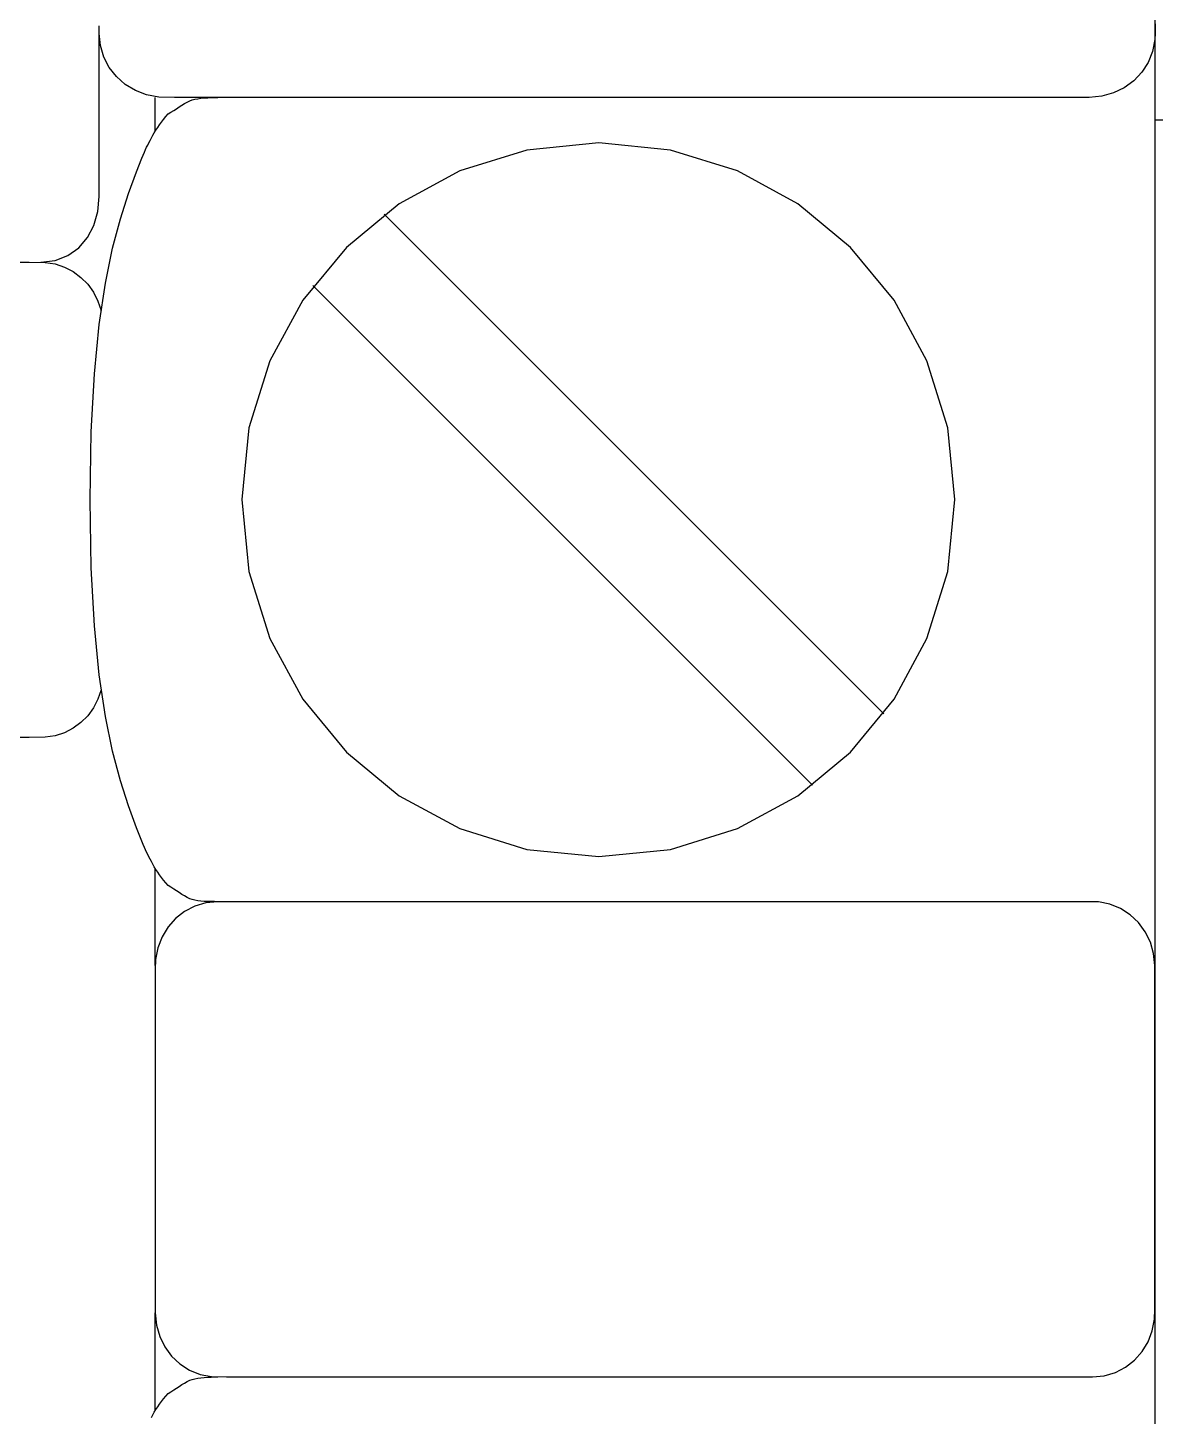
# Model space of a CAD drawing. Extents: x 1 to 47.7, y 0.2 to 35.
# Drawn here: x 37.144 to 37.672, y 18.205 to 18.856 of the extents above; entities that cross this region are included whole.
import ezdxf

# ---------------------------------------------------------------- set-up
doc = ezdxf.new("R2010")
doc.units = 0
doc.header["$MEASUREMENT"] = 0
for name, color, linetype in [('7_2___8__INDEPENDENT_INPUT', 7, 'CONTINUOUS'), ('7_3___8__OPTOISO_INDEPENDE', 7, 'CONTINUOUS'), ('7_4___24__OPTOISO_INDEPEND', 7, 'CONTINUOUS'), ('7_5___8__INDEPENDENT_INPUT', 7, 'CONTINUOUS'), ('7_6____8__INDEPENDENT_INPU', 7, 'CONTINUOUS'), ('7_7____8__OPTOISO_INDEPEND', 7, 'CONTINUOUS'), ('7_8____8__OPTOISO_INDEPEND', 7, 'CONTINUOUS'), ('8_0_____DWG', 7, 'CONTINUOUS')]:
    doc.layers.add(name, color=color, linetype=linetype)

msp = doc.modelspace()

# ---------------------------------------------------------------- linework, layer by layer
at = {"layer": '7_2___8__INDEPENDENT_INPUT'}
for points in [[(37.67225, 17.54006), (37.67225, 17.67347), (37.67225, 17.80331), (37.67225, 17.92914), (37.67225, 18.05052), (37.67225, 18.167), (37.67225, 18.27814), (37.67225, 18.38348), (37.67225, 18.48259), (37.67225, 18.57502), (37.67225, 18.66032), (37.67225, 18.70016), (37.67225, 18.73805), (37.67225, 18.77394), (37.67225, 18.80776), (37.67225, 18.83947), (37.67225, 18.86901)], [(37.67225, 18.85829), (37.67225, 18.8563), (37.67225, 18.85474), (37.67225, 18.85385), (37.67211, 18.85083), (37.67102, 18.8453), (37.66893, 18.84018), (37.66596, 18.83557), (37.6622, 18.83157), (37.65776, 18.82829), (37.65273, 18.82582), (37.64723, 18.82426), (37.64136, 18.82372), (37.62477, 18.82372), (37.58066, 18.82372), (37.51749, 18.82372), (37.44374, 18.82372), (37.36787, 18.82372), (37.29835, 18.82372), (37.24365, 18.82372), (37.21225, 18.82372), (37.20495, 18.82386), (37.19925, 18.82492), (37.19397, 18.82694), (37.18922, 18.82983), (37.18511, 18.83349), (37.18173, 18.8378), (37.17919, 18.84268), (37.17758, 18.84802), (37.17703, 18.85372), (37.17703, 18.8542), (37.17703, 18.85546), (37.17703, 18.85726)], [(37.14966, 18.74644), (37.15642, 18.74725), (37.16237, 18.74957), (37.16742, 18.75321), (37.1715, 18.75799), (37.17451, 18.76373), (37.17639, 18.77023), (37.17703, 18.77731), (37.17703, 18.78154), (37.17703, 18.79246), (37.17703, 18.80739), (37.17703, 18.82366), (37.17703, 18.8386), (37.17703, 18.84952), (37.17703, 18.85375)], [(37.23257, 18.44659), (37.23107, 18.4466), (37.2295, 18.44662), (37.2279, 18.44667), (37.2263, 18.44675), (37.22474, 18.44687), (37.22326, 18.44704), (37.22188, 18.44727), (37.22066, 18.44756), (37.21952, 18.44798), (37.21827, 18.44857), (37.21702, 18.44926), (37.21575, 18.45002), (37.21448, 18.45083), (37.21321, 18.45166), (37.21194, 18.45251), (37.21068, 18.45334), (37.20943, 18.45413), (37.20828, 18.45535), (37.20721, 18.45667), (37.20622, 18.45795), (37.20529, 18.45921), (37.20443, 18.46045), (37.20362, 18.46168), (37.20286, 18.46291), (37.20215, 18.46414), (37.20149, 18.46538), (37.20087, 18.46655), (37.20031, 18.46764), (37.19978, 18.46869), (37.19927, 18.46976), (37.19876, 18.47087), (37.19824, 18.47207), (37.19767, 18.47339), (37.19706, 18.47489), (37.19457, 18.48121), (37.19076, 18.49149), (37.18695, 18.50328), (37.18328, 18.5171), (37.17992, 18.53347), (37.17704, 18.55293), (37.17478, 18.576), (37.17331, 18.60321), (37.17278, 18.63507), (37.17331, 18.66693), (37.17478, 18.69413), (37.17704, 18.71719), (37.17992, 18.73665), (37.18328, 18.75303), (37.18695, 18.76684), (37.19076, 18.77863), (37.19457, 18.78891), (37.19706, 18.79523), (37.19767, 18.79673), (37.19824, 18.79805), (37.19876, 18.79925), (37.19927, 18.80036), (37.19978, 18.80142), (37.20031, 18.80248), (37.20087, 18.80357), (37.20149, 18.80474), (37.20215, 18.80598), (37.20286, 18.80721), (37.20362, 18.80844), (37.20443, 18.80967), (37.20529, 18.81091), (37.20622, 18.81217), (37.20721, 18.81345), (37.20828, 18.81477), (37.20943, 18.81599), (37.21068, 18.81679), (37.21194, 18.81761), (37.21321, 18.81846), (37.21448, 18.81929), (37.21575, 18.8201), (37.21702, 18.82086), (37.21827, 18.82155), (37.21952, 18.82214), (37.22066, 18.82256), (37.22188, 18.82287), (37.22326, 18.82313), (37.22474, 18.82333), (37.2263, 18.82349), (37.2279, 18.82361), (37.2295, 18.82369), (37.23107, 18.82373), (37.23257, 18.82375)], [(37.20333, 18.80796), (37.20333, 18.82375)], [(37.54493, 18.53471), (37.31067, 18.76898)], [(37.112, 18.74644), (37.14424, 18.74644), (37.15174, 18.74636), (37.1564, 18.74564), (37.16079, 18.74419), (37.16483, 18.74207), (37.16847, 18.73936), (37.17166, 18.73612), (37.17433, 18.73239), (37.17643, 18.72826), (37.1779, 18.72378)], [(37.51151, 18.50129), (37.27725, 18.73556)], [(37.1779, 18.54601), (37.17641, 18.54157), (37.17429, 18.53748), (37.1716, 18.5338), (37.16841, 18.53058), (37.16477, 18.5279), (37.16073, 18.52581), (37.15637, 18.52438), (37.15173, 18.52366), (37.14424, 18.52359), (37.112, 18.52359)], [(37.20333, 18.4166), (37.20333, 18.46215)], [(37.20333, 18.2082), (37.20333, 18.25375)], [(37.20149, 18.20474), (37.20215, 18.20598), (37.20286, 18.20721), (37.20362, 18.20844), (37.20443, 18.20967), (37.20529, 18.21091), (37.20622, 18.21217), (37.20721, 18.21345), (37.20828, 18.21476), (37.20943, 18.21599), (37.21068, 18.21678), (37.21194, 18.21761), (37.21321, 18.21845), (37.21448, 18.21929), (37.21575, 18.2201), (37.21702, 18.22085), (37.21827, 18.22154), (37.21952, 18.22214), (37.22066, 18.22256), (37.22188, 18.22287), (37.22326, 18.22313), (37.22474, 18.22333), (37.2263, 18.22349), (37.2279, 18.22361), (37.2295, 18.22369), (37.23107, 18.22373), (37.23257, 18.22374)]]:
    msp.add_lwpolyline(points, dxfattribs=at)
for points in [[(37.41128, 18.46771), (37.44496, 18.47111), (37.47633, 18.48086), (37.50471, 18.49629), (37.52943, 18.51673), (37.54983, 18.54151), (37.56523, 18.56995), (37.57496, 18.60138), (37.57835, 18.63514), (37.57496, 18.66883), (37.56523, 18.70023), (37.54983, 18.72864), (37.52943, 18.75339), (37.50471, 18.77382), (37.47633, 18.78925), (37.44496, 18.799), (37.41128, 18.8024), (37.37757, 18.799), (37.34616, 18.78925), (37.31772, 18.77382), (37.29293, 18.75339), (37.27246, 18.72864), (37.25701, 18.70023), (37.24723, 18.66883), (37.24383, 18.63514), (37.24723, 18.60138), (37.25701, 18.56995), (37.27246, 18.54151), (37.29293, 18.51673), (37.31772, 18.49629), (37.34616, 18.48086), (37.37757, 18.47111)], [(37.23257, 18.44659), (37.22701, 18.44605), (37.2218, 18.44449), (37.21705, 18.44202), (37.21284, 18.43874), (37.20928, 18.43475), (37.20647, 18.43014), (37.20449, 18.42502), (37.20346, 18.41949), (37.20333, 18.41498), (37.20333, 18.40318), (37.20333, 18.38262), (37.20333, 18.3565), (37.20333, 18.328), (37.20333, 18.30028), (37.20333, 18.27655), (37.20333, 18.25998), (37.20333, 18.25375), (37.20385, 18.24805), (37.20537, 18.24271), (37.20777, 18.23783), (37.21097, 18.23351), (37.21487, 18.22986), (37.21936, 18.22697), (37.22435, 18.22494), (37.22975, 18.22388), (37.23666, 18.22374), (37.26639, 18.22374), (37.31816, 18.22374), (37.38397, 18.22374), (37.45578, 18.22374), (37.52559, 18.22374), (37.58538, 18.22374), (37.62714, 18.22374), (37.64283, 18.22374), (37.6484, 18.22428), (37.6536, 18.22584), (37.65836, 18.22831), (37.66256, 18.2316), (37.66612, 18.23559), (37.66894, 18.2402), (37.67091, 18.24533), (37.67194, 18.25086), (37.67208, 18.25537), (37.67208, 18.26717), (37.67208, 18.28772), (37.67208, 18.31384), (37.67208, 18.34235), (37.67208, 18.37006), (37.67208, 18.39379), (37.67208, 18.41037), (37.67208, 18.4166), (37.67155, 18.4223), (37.67003, 18.42764), (37.66763, 18.43251), (37.66443, 18.43683), (37.66054, 18.44048), (37.65604, 18.44337), (37.65105, 18.44539), (37.64565, 18.44645), (37.63874, 18.44659), (37.60901, 18.44659), (37.55724, 18.44659), (37.49144, 18.44659), (37.41962, 18.44659), (37.34981, 18.44659), (37.29002, 18.44659), (37.24827, 18.44659)]]:
    msp.add_lwpolyline(points, close=True, dxfattribs=at)
at = {"layer": '7_3___8__OPTOISO_INDEPENDE'}
for points in [[(37.67225, 17.54006), (37.67225, 17.67347), (37.67225, 17.80331), (37.67225, 17.92914), (37.67225, 18.05052), (37.67225, 18.167), (37.67225, 18.27814), (37.67225, 18.38348), (37.67225, 18.48259), (37.67225, 18.57502), (37.67225, 18.66032), (37.67225, 18.70016), (37.67225, 18.73805), (37.67225, 18.77394), (37.67225, 18.80776), (37.67225, 18.83947), (37.67225, 18.86901)], [(37.67225, 18.85829), (37.67225, 18.8563), (37.67225, 18.85474), (37.67225, 18.85385), (37.67211, 18.85083), (37.67102, 18.8453), (37.66893, 18.84018), (37.66596, 18.83557), (37.6622, 18.83157), (37.65776, 18.82829), (37.65273, 18.82582), (37.64723, 18.82426), (37.64136, 18.82372), (37.62477, 18.82372), (37.58066, 18.82372), (37.51749, 18.82372), (37.44374, 18.82372), (37.36787, 18.82372), (37.29835, 18.82372), (37.24365, 18.82372), (37.21225, 18.82372), (37.20495, 18.82386), (37.19925, 18.82492), (37.19397, 18.82694), (37.18922, 18.82983), (37.18511, 18.83349), (37.18173, 18.8378), (37.17919, 18.84268), (37.17758, 18.84802), (37.17703, 18.85372), (37.17703, 18.8542), (37.17703, 18.85546), (37.17703, 18.85726)], [(37.14966, 18.74644), (37.15642, 18.74725), (37.16237, 18.74957), (37.16742, 18.75321), (37.1715, 18.75799), (37.17451, 18.76373), (37.17639, 18.77023), (37.17703, 18.77731), (37.17703, 18.78154), (37.17703, 18.79246), (37.17703, 18.80739), (37.17703, 18.82366), (37.17703, 18.8386), (37.17703, 18.84952), (37.17703, 18.85375)], [(37.23257, 18.44659), (37.23107, 18.4466), (37.2295, 18.44662), (37.2279, 18.44667), (37.2263, 18.44675), (37.22474, 18.44687), (37.22326, 18.44704), (37.22188, 18.44727), (37.22066, 18.44756), (37.21952, 18.44798), (37.21827, 18.44857), (37.21702, 18.44926), (37.21575, 18.45002), (37.21448, 18.45083), (37.21321, 18.45166), (37.21194, 18.45251), (37.21068, 18.45334), (37.20943, 18.45413), (37.20828, 18.45535), (37.20721, 18.45667), (37.20622, 18.45795), (37.20529, 18.45921), (37.20443, 18.46045), (37.20362, 18.46168), (37.20286, 18.46291), (37.20215, 18.46414), (37.20149, 18.46538), (37.20087, 18.46655), (37.20031, 18.46764), (37.19978, 18.46869), (37.19927, 18.46976), (37.19876, 18.47087), (37.19824, 18.47207), (37.19767, 18.47339), (37.19706, 18.47489), (37.19457, 18.48121), (37.19076, 18.49149), (37.18695, 18.50328), (37.18328, 18.5171), (37.17992, 18.53347), (37.17704, 18.55293), (37.17478, 18.576), (37.17331, 18.60321), (37.17278, 18.63507), (37.17331, 18.66693), (37.17478, 18.69413), (37.17704, 18.71719), (37.17992, 18.73665), (37.18328, 18.75303), (37.18695, 18.76684), (37.19076, 18.77863), (37.19457, 18.78891), (37.19706, 18.79523), (37.19767, 18.79673), (37.19824, 18.79805), (37.19876, 18.79925), (37.19927, 18.80036), (37.19978, 18.80142), (37.20031, 18.80248), (37.20087, 18.80357), (37.20149, 18.80474), (37.20215, 18.80598), (37.20286, 18.80721), (37.20362, 18.80844), (37.20443, 18.80967), (37.20529, 18.81091), (37.20622, 18.81217), (37.20721, 18.81345), (37.20828, 18.81477), (37.20943, 18.81599), (37.21068, 18.81679), (37.21194, 18.81761), (37.21321, 18.81846), (37.21448, 18.81929), (37.21575, 18.8201), (37.21702, 18.82086), (37.21827, 18.82155), (37.21952, 18.82214), (37.22066, 18.82256), (37.22188, 18.82287), (37.22326, 18.82313), (37.22474, 18.82333), (37.2263, 18.82349), (37.2279, 18.82361), (37.2295, 18.82369), (37.23107, 18.82373), (37.23257, 18.82375)], [(37.20333, 18.80796), (37.20333, 18.82375)], [(37.54493, 18.53471), (37.31067, 18.76898)], [(37.112, 18.74644), (37.14424, 18.74644), (37.15174, 18.74636), (37.1564, 18.74564), (37.16079, 18.74419), (37.16483, 18.74207), (37.16847, 18.73936), (37.17166, 18.73612), (37.17433, 18.73239), (37.17643, 18.72826), (37.1779, 18.72378)], [(37.51151, 18.50129), (37.27725, 18.73556)], [(37.1779, 18.54601), (37.17641, 18.54157), (37.17429, 18.53748), (37.1716, 18.5338), (37.16841, 18.53058), (37.16477, 18.5279), (37.16073, 18.52581), (37.15637, 18.52438), (37.15173, 18.52366), (37.14424, 18.52359), (37.112, 18.52359)], [(37.20333, 18.4166), (37.20333, 18.46215)], [(37.20333, 18.2082), (37.20333, 18.25375)], [(37.20149, 18.20474), (37.20215, 18.20598), (37.20286, 18.20721), (37.20362, 18.20844), (37.20443, 18.20967), (37.20529, 18.21091), (37.20622, 18.21217), (37.20721, 18.21345), (37.20828, 18.21476), (37.20943, 18.21599), (37.21068, 18.21678), (37.21194, 18.21761), (37.21321, 18.21845), (37.21448, 18.21929), (37.21575, 18.2201), (37.21702, 18.22085), (37.21827, 18.22154), (37.21952, 18.22214), (37.22066, 18.22256), (37.22188, 18.22287), (37.22326, 18.22313), (37.22474, 18.22333), (37.2263, 18.22349), (37.2279, 18.22361), (37.2295, 18.22369), (37.23107, 18.22373), (37.23257, 18.22374)]]:
    msp.add_lwpolyline(points, dxfattribs=at)
for points in [[(37.41128, 18.46771), (37.44496, 18.47111), (37.47633, 18.48086), (37.50471, 18.49629), (37.52943, 18.51673), (37.54983, 18.54151), (37.56523, 18.56995), (37.57496, 18.60138), (37.57835, 18.63514), (37.57496, 18.66883), (37.56523, 18.70023), (37.54983, 18.72864), (37.52943, 18.75339), (37.50471, 18.77382), (37.47633, 18.78925), (37.44496, 18.799), (37.41128, 18.8024), (37.37757, 18.799), (37.34616, 18.78925), (37.31772, 18.77382), (37.29293, 18.75339), (37.27246, 18.72864), (37.25701, 18.70023), (37.24723, 18.66883), (37.24383, 18.63514), (37.24723, 18.60138), (37.25701, 18.56995), (37.27246, 18.54151), (37.29293, 18.51673), (37.31772, 18.49629), (37.34616, 18.48086), (37.37757, 18.47111)], [(37.23257, 18.44659), (37.22701, 18.44605), (37.2218, 18.44449), (37.21705, 18.44202), (37.21284, 18.43874), (37.20928, 18.43475), (37.20647, 18.43014), (37.20449, 18.42502), (37.20346, 18.41949), (37.20333, 18.41498), (37.20333, 18.40318), (37.20333, 18.38262), (37.20333, 18.3565), (37.20333, 18.328), (37.20333, 18.30028), (37.20333, 18.27655), (37.20333, 18.25998), (37.20333, 18.25375), (37.20385, 18.24805), (37.20537, 18.24271), (37.20777, 18.23783), (37.21097, 18.23351), (37.21487, 18.22986), (37.21936, 18.22697), (37.22435, 18.22494), (37.22975, 18.22388), (37.23666, 18.22374), (37.26639, 18.22374), (37.31816, 18.22374), (37.38397, 18.22374), (37.45578, 18.22374), (37.52559, 18.22374), (37.58538, 18.22374), (37.62714, 18.22374), (37.64283, 18.22374), (37.6484, 18.22428), (37.6536, 18.22584), (37.65836, 18.22831), (37.66256, 18.2316), (37.66612, 18.23559), (37.66894, 18.2402), (37.67091, 18.24533), (37.67194, 18.25086), (37.67208, 18.25537), (37.67208, 18.26717), (37.67208, 18.28772), (37.67208, 18.31384), (37.67208, 18.34235), (37.67208, 18.37006), (37.67208, 18.39379), (37.67208, 18.41037), (37.67208, 18.4166), (37.67155, 18.4223), (37.67003, 18.42764), (37.66763, 18.43251), (37.66443, 18.43683), (37.66054, 18.44048), (37.65604, 18.44337), (37.65105, 18.44539), (37.64565, 18.44645), (37.63874, 18.44659), (37.60901, 18.44659), (37.55724, 18.44659), (37.49144, 18.44659), (37.41962, 18.44659), (37.34981, 18.44659), (37.29002, 18.44659), (37.24827, 18.44659)]]:
    msp.add_lwpolyline(points, close=True, dxfattribs=at)
at = {"layer": '7_4___24__OPTOISO_INDEPEND'}
for points in [[(37.67225, 17.54006), (37.67225, 17.67347), (37.67225, 17.80331), (37.67225, 17.92914), (37.67225, 18.05052), (37.67225, 18.167), (37.67225, 18.27814), (37.67225, 18.38348), (37.67225, 18.48259), (37.67225, 18.57502), (37.67225, 18.66032), (37.67225, 18.70016), (37.67225, 18.73805), (37.67225, 18.77394), (37.67225, 18.80776), (37.67225, 18.83947), (37.67225, 18.86901)], [(37.67225, 18.85829), (37.67225, 18.8563), (37.67225, 18.85474), (37.67225, 18.85385), (37.67211, 18.85083), (37.67102, 18.8453), (37.66893, 18.84018), (37.66596, 18.83557), (37.6622, 18.83157), (37.65776, 18.82829), (37.65273, 18.82582), (37.64723, 18.82426), (37.64136, 18.82372), (37.62477, 18.82372), (37.58066, 18.82372), (37.51749, 18.82372), (37.44374, 18.82372), (37.36787, 18.82372), (37.29835, 18.82372), (37.24365, 18.82372), (37.21225, 18.82372), (37.20495, 18.82386), (37.19925, 18.82492), (37.19397, 18.82694), (37.18922, 18.82983), (37.18511, 18.83349), (37.18173, 18.8378), (37.17919, 18.84268), (37.17758, 18.84802), (37.17703, 18.85372), (37.17703, 18.8542), (37.17703, 18.85546), (37.17703, 18.85726)], [(37.14966, 18.74644), (37.15642, 18.74725), (37.16237, 18.74957), (37.16742, 18.75321), (37.1715, 18.75799), (37.17451, 18.76373), (37.17639, 18.77023), (37.17703, 18.77731), (37.17703, 18.78154), (37.17703, 18.79246), (37.17703, 18.80739), (37.17703, 18.82366), (37.17703, 18.8386), (37.17703, 18.84952), (37.17703, 18.85375)], [(37.23257, 18.44659), (37.23107, 18.4466), (37.2295, 18.44662), (37.2279, 18.44667), (37.2263, 18.44675), (37.22474, 18.44687), (37.22326, 18.44704), (37.22188, 18.44727), (37.22066, 18.44756), (37.21952, 18.44798), (37.21827, 18.44857), (37.21702, 18.44926), (37.21575, 18.45002), (37.21448, 18.45083), (37.21321, 18.45166), (37.21194, 18.45251), (37.21068, 18.45334), (37.20943, 18.45413), (37.20828, 18.45535), (37.20721, 18.45667), (37.20622, 18.45795), (37.20529, 18.45921), (37.20443, 18.46045), (37.20362, 18.46168), (37.20286, 18.46291), (37.20215, 18.46414), (37.20149, 18.46538), (37.20087, 18.46655), (37.20031, 18.46764), (37.19978, 18.46869), (37.19927, 18.46976), (37.19876, 18.47087), (37.19824, 18.47207), (37.19767, 18.47339), (37.19706, 18.47489), (37.19457, 18.48121), (37.19076, 18.49149), (37.18695, 18.50328), (37.18328, 18.5171), (37.17992, 18.53347), (37.17704, 18.55293), (37.17478, 18.576), (37.17331, 18.60321), (37.17278, 18.63507), (37.17331, 18.66693), (37.17478, 18.69413), (37.17704, 18.71719), (37.17992, 18.73665), (37.18328, 18.75303), (37.18695, 18.76684), (37.19076, 18.77863), (37.19457, 18.78891), (37.19706, 18.79523), (37.19767, 18.79673), (37.19824, 18.79805), (37.19876, 18.79925), (37.19927, 18.80036), (37.19978, 18.80142), (37.20031, 18.80248), (37.20087, 18.80357), (37.20149, 18.80474), (37.20215, 18.80598), (37.20286, 18.80721), (37.20362, 18.80844), (37.20443, 18.80967), (37.20529, 18.81091), (37.20622, 18.81217), (37.20721, 18.81345), (37.20828, 18.81477), (37.20943, 18.81599), (37.21068, 18.81679), (37.21194, 18.81761), (37.21321, 18.81846), (37.21448, 18.81929), (37.21575, 18.8201), (37.21702, 18.82086), (37.21827, 18.82155), (37.21952, 18.82214), (37.22066, 18.82256), (37.22188, 18.82287), (37.22326, 18.82313), (37.22474, 18.82333), (37.2263, 18.82349), (37.2279, 18.82361), (37.2295, 18.82369), (37.23107, 18.82373), (37.23257, 18.82375)], [(37.20333, 18.80796), (37.20333, 18.82375)], [(37.54493, 18.53471), (37.31067, 18.76898)], [(37.112, 18.74644), (37.14424, 18.74644), (37.15174, 18.74636), (37.1564, 18.74564), (37.16079, 18.74419), (37.16483, 18.74207), (37.16847, 18.73936), (37.17166, 18.73612), (37.17433, 18.73239), (37.17643, 18.72826), (37.1779, 18.72378)], [(37.51151, 18.50129), (37.27725, 18.73556)], [(37.1779, 18.54601), (37.17641, 18.54157), (37.17429, 18.53748), (37.1716, 18.5338), (37.16841, 18.53058), (37.16477, 18.5279), (37.16073, 18.52581), (37.15637, 18.52438), (37.15173, 18.52366), (37.14424, 18.52359), (37.112, 18.52359)], [(37.20333, 18.4166), (37.20333, 18.46215)], [(37.20333, 18.2082), (37.20333, 18.25375)], [(37.20149, 18.20474), (37.20215, 18.20598), (37.20286, 18.20721), (37.20362, 18.20844), (37.20443, 18.20967), (37.20529, 18.21091), (37.20622, 18.21217), (37.20721, 18.21345), (37.20828, 18.21476), (37.20943, 18.21599), (37.21068, 18.21678), (37.21194, 18.21761), (37.21321, 18.21845), (37.21448, 18.21929), (37.21575, 18.2201), (37.21702, 18.22085), (37.21827, 18.22154), (37.21952, 18.22214), (37.22066, 18.22256), (37.22188, 18.22287), (37.22326, 18.22313), (37.22474, 18.22333), (37.2263, 18.22349), (37.2279, 18.22361), (37.2295, 18.22369), (37.23107, 18.22373), (37.23257, 18.22374)]]:
    msp.add_lwpolyline(points, dxfattribs=at)
for points in [[(37.41128, 18.46771), (37.44496, 18.47111), (37.47633, 18.48086), (37.50471, 18.49629), (37.52943, 18.51673), (37.54983, 18.54151), (37.56523, 18.56995), (37.57496, 18.60138), (37.57835, 18.63514), (37.57496, 18.66883), (37.56523, 18.70023), (37.54983, 18.72864), (37.52943, 18.75339), (37.50471, 18.77382), (37.47633, 18.78925), (37.44496, 18.799), (37.41128, 18.8024), (37.37757, 18.799), (37.34616, 18.78925), (37.31772, 18.77382), (37.29293, 18.75339), (37.27246, 18.72864), (37.25701, 18.70023), (37.24723, 18.66883), (37.24383, 18.63514), (37.24723, 18.60138), (37.25701, 18.56995), (37.27246, 18.54151), (37.29293, 18.51673), (37.31772, 18.49629), (37.34616, 18.48086), (37.37757, 18.47111)], [(37.23257, 18.44659), (37.22701, 18.44605), (37.2218, 18.44449), (37.21705, 18.44202), (37.21284, 18.43874), (37.20928, 18.43475), (37.20647, 18.43014), (37.20449, 18.42502), (37.20346, 18.41949), (37.20333, 18.41498), (37.20333, 18.40318), (37.20333, 18.38262), (37.20333, 18.3565), (37.20333, 18.328), (37.20333, 18.30028), (37.20333, 18.27655), (37.20333, 18.25998), (37.20333, 18.25375), (37.20385, 18.24805), (37.20537, 18.24271), (37.20777, 18.23783), (37.21097, 18.23351), (37.21487, 18.22986), (37.21936, 18.22697), (37.22435, 18.22494), (37.22975, 18.22388), (37.23666, 18.22374), (37.26639, 18.22374), (37.31816, 18.22374), (37.38397, 18.22374), (37.45578, 18.22374), (37.52559, 18.22374), (37.58538, 18.22374), (37.62714, 18.22374), (37.64283, 18.22374), (37.6484, 18.22428), (37.6536, 18.22584), (37.65836, 18.22831), (37.66256, 18.2316), (37.66612, 18.23559), (37.66894, 18.2402), (37.67091, 18.24533), (37.67194, 18.25086), (37.67208, 18.25537), (37.67208, 18.26717), (37.67208, 18.28772), (37.67208, 18.31384), (37.67208, 18.34235), (37.67208, 18.37006), (37.67208, 18.39379), (37.67208, 18.41037), (37.67208, 18.4166), (37.67155, 18.4223), (37.67003, 18.42764), (37.66763, 18.43251), (37.66443, 18.43683), (37.66054, 18.44048), (37.65604, 18.44337), (37.65105, 18.44539), (37.64565, 18.44645), (37.63874, 18.44659), (37.60901, 18.44659), (37.55724, 18.44659), (37.49144, 18.44659), (37.41962, 18.44659), (37.34981, 18.44659), (37.29002, 18.44659), (37.24827, 18.44659)]]:
    msp.add_lwpolyline(points, close=True, dxfattribs=at)
at = {"layer": '7_5___8__INDEPENDENT_INPUT'}
for points in [[(37.67225, 17.54006), (37.67225, 17.67347), (37.67225, 17.80331), (37.67225, 17.92914), (37.67225, 18.05052), (37.67225, 18.167), (37.67225, 18.27814), (37.67225, 18.38348), (37.67225, 18.48259), (37.67225, 18.57502), (37.67225, 18.66032), (37.67225, 18.70016), (37.67225, 18.73805), (37.67225, 18.77394), (37.67225, 18.80776), (37.67225, 18.83947), (37.67225, 18.86901)], [(37.67225, 18.85829), (37.67225, 18.8563), (37.67225, 18.85474), (37.67225, 18.85385), (37.67211, 18.85083), (37.67102, 18.8453), (37.66893, 18.84018), (37.66596, 18.83557), (37.6622, 18.83157), (37.65776, 18.82829), (37.65273, 18.82582), (37.64723, 18.82426), (37.64136, 18.82372), (37.62477, 18.82372), (37.58066, 18.82372), (37.51749, 18.82372), (37.44374, 18.82372), (37.36787, 18.82372), (37.29835, 18.82372), (37.24365, 18.82372), (37.21225, 18.82372), (37.20495, 18.82386), (37.19925, 18.82492), (37.19397, 18.82694), (37.18922, 18.82983), (37.18511, 18.83349), (37.18173, 18.8378), (37.17919, 18.84268), (37.17758, 18.84802), (37.17703, 18.85372), (37.17703, 18.8542), (37.17703, 18.85546), (37.17703, 18.85726)], [(37.14966, 18.74644), (37.15642, 18.74725), (37.16237, 18.74957), (37.16742, 18.75321), (37.1715, 18.75799), (37.17451, 18.76373), (37.17639, 18.77023), (37.17703, 18.77731), (37.17703, 18.78154), (37.17703, 18.79246), (37.17703, 18.80739), (37.17703, 18.82366), (37.17703, 18.8386), (37.17703, 18.84952), (37.17703, 18.85375)], [(37.23257, 18.44659), (37.23107, 18.4466), (37.2295, 18.44662), (37.2279, 18.44667), (37.2263, 18.44675), (37.22474, 18.44687), (37.22326, 18.44704), (37.22188, 18.44727), (37.22066, 18.44756), (37.21952, 18.44798), (37.21827, 18.44857), (37.21702, 18.44926), (37.21575, 18.45002), (37.21448, 18.45083), (37.21321, 18.45166), (37.21194, 18.45251), (37.21068, 18.45334), (37.20943, 18.45413), (37.20828, 18.45535), (37.20721, 18.45667), (37.20622, 18.45795), (37.20529, 18.45921), (37.20443, 18.46045), (37.20362, 18.46168), (37.20286, 18.46291), (37.20215, 18.46414), (37.20149, 18.46538), (37.20087, 18.46655), (37.20031, 18.46764), (37.19978, 18.46869), (37.19927, 18.46976), (37.19876, 18.47087), (37.19824, 18.47207), (37.19767, 18.47339), (37.19706, 18.47489), (37.19457, 18.48121), (37.19076, 18.49149), (37.18695, 18.50328), (37.18328, 18.5171), (37.17992, 18.53347), (37.17704, 18.55293), (37.17478, 18.576), (37.17331, 18.60321), (37.17278, 18.63507), (37.17331, 18.66693), (37.17478, 18.69413), (37.17704, 18.71719), (37.17992, 18.73665), (37.18328, 18.75303), (37.18695, 18.76684), (37.19076, 18.77863), (37.19457, 18.78891), (37.19706, 18.79523), (37.19767, 18.79673), (37.19824, 18.79805), (37.19876, 18.79925), (37.19927, 18.80036), (37.19978, 18.80142), (37.20031, 18.80248), (37.20087, 18.80357), (37.20149, 18.80474), (37.20215, 18.80598), (37.20286, 18.80721), (37.20362, 18.80844), (37.20443, 18.80967), (37.20529, 18.81091), (37.20622, 18.81217), (37.20721, 18.81345), (37.20828, 18.81477), (37.20943, 18.81599), (37.21068, 18.81679), (37.21194, 18.81761), (37.21321, 18.81846), (37.21448, 18.81929), (37.21575, 18.8201), (37.21702, 18.82086), (37.21827, 18.82155), (37.21952, 18.82214), (37.22066, 18.82256), (37.22188, 18.82287), (37.22326, 18.82313), (37.22474, 18.82333), (37.2263, 18.82349), (37.2279, 18.82361), (37.2295, 18.82369), (37.23107, 18.82373), (37.23257, 18.82375)], [(37.20333, 18.80796), (37.20333, 18.82375)], [(37.54493, 18.53471), (37.31067, 18.76898)], [(37.112, 18.74644), (37.14424, 18.74644), (37.15174, 18.74636), (37.1564, 18.74564), (37.16079, 18.74419), (37.16483, 18.74207), (37.16847, 18.73936), (37.17166, 18.73612), (37.17433, 18.73239), (37.17643, 18.72826), (37.1779, 18.72378)], [(37.51151, 18.50129), (37.27725, 18.73556)], [(37.1779, 18.54601), (37.17641, 18.54157), (37.17429, 18.53748), (37.1716, 18.5338), (37.16841, 18.53058), (37.16477, 18.5279), (37.16073, 18.52581), (37.15637, 18.52438), (37.15173, 18.52366), (37.14424, 18.52359), (37.112, 18.52359)], [(37.20333, 18.4166), (37.20333, 18.46215)], [(37.20333, 18.2082), (37.20333, 18.25375)], [(37.20149, 18.20474), (37.20215, 18.20598), (37.20286, 18.20721), (37.20362, 18.20844), (37.20443, 18.20967), (37.20529, 18.21091), (37.20622, 18.21217), (37.20721, 18.21345), (37.20828, 18.21476), (37.20943, 18.21599), (37.21068, 18.21678), (37.21194, 18.21761), (37.21321, 18.21845), (37.21448, 18.21929), (37.21575, 18.2201), (37.21702, 18.22085), (37.21827, 18.22154), (37.21952, 18.22214), (37.22066, 18.22256), (37.22188, 18.22287), (37.22326, 18.22313), (37.22474, 18.22333), (37.2263, 18.22349), (37.2279, 18.22361), (37.2295, 18.22369), (37.23107, 18.22373), (37.23257, 18.22374)]]:
    msp.add_lwpolyline(points, dxfattribs=at)
for points in [[(37.41128, 18.46771), (37.44496, 18.47111), (37.47633, 18.48086), (37.50471, 18.49629), (37.52943, 18.51673), (37.54983, 18.54151), (37.56523, 18.56995), (37.57496, 18.60138), (37.57835, 18.63514), (37.57496, 18.66883), (37.56523, 18.70023), (37.54983, 18.72864), (37.52943, 18.75339), (37.50471, 18.77382), (37.47633, 18.78925), (37.44496, 18.799), (37.41128, 18.8024), (37.37757, 18.799), (37.34616, 18.78925), (37.31772, 18.77382), (37.29293, 18.75339), (37.27246, 18.72864), (37.25701, 18.70023), (37.24723, 18.66883), (37.24383, 18.63514), (37.24723, 18.60138), (37.25701, 18.56995), (37.27246, 18.54151), (37.29293, 18.51673), (37.31772, 18.49629), (37.34616, 18.48086), (37.37757, 18.47111)], [(37.23257, 18.44659), (37.22701, 18.44605), (37.2218, 18.44449), (37.21705, 18.44202), (37.21284, 18.43874), (37.20928, 18.43475), (37.20647, 18.43014), (37.20449, 18.42502), (37.20346, 18.41949), (37.20333, 18.41498), (37.20333, 18.40318), (37.20333, 18.38262), (37.20333, 18.3565), (37.20333, 18.328), (37.20333, 18.30028), (37.20333, 18.27655), (37.20333, 18.25998), (37.20333, 18.25375), (37.20385, 18.24805), (37.20537, 18.24271), (37.20777, 18.23783), (37.21097, 18.23351), (37.21487, 18.22986), (37.21936, 18.22697), (37.22435, 18.22494), (37.22975, 18.22388), (37.23666, 18.22374), (37.26639, 18.22374), (37.31816, 18.22374), (37.38397, 18.22374), (37.45578, 18.22374), (37.52559, 18.22374), (37.58538, 18.22374), (37.62714, 18.22374), (37.64283, 18.22374), (37.6484, 18.22428), (37.6536, 18.22584), (37.65836, 18.22831), (37.66256, 18.2316), (37.66612, 18.23559), (37.66894, 18.2402), (37.67091, 18.24533), (37.67194, 18.25086), (37.67208, 18.25537), (37.67208, 18.26717), (37.67208, 18.28772), (37.67208, 18.31384), (37.67208, 18.34235), (37.67208, 18.37006), (37.67208, 18.39379), (37.67208, 18.41037), (37.67208, 18.4166), (37.67155, 18.4223), (37.67003, 18.42764), (37.66763, 18.43251), (37.66443, 18.43683), (37.66054, 18.44048), (37.65604, 18.44337), (37.65105, 18.44539), (37.64565, 18.44645), (37.63874, 18.44659), (37.60901, 18.44659), (37.55724, 18.44659), (37.49144, 18.44659), (37.41962, 18.44659), (37.34981, 18.44659), (37.29002, 18.44659), (37.24827, 18.44659)]]:
    msp.add_lwpolyline(points, close=True, dxfattribs=at)
at = {"layer": '7_6____8__INDEPENDENT_INPU'}
for points in [[(37.67225, 17.54006), (37.67225, 17.67347), (37.67225, 17.80331), (37.67225, 17.92914), (37.67225, 18.05052), (37.67225, 18.167), (37.67225, 18.27814), (37.67225, 18.38348), (37.67225, 18.48259), (37.67225, 18.57502), (37.67225, 18.66032), (37.67225, 18.70016), (37.67225, 18.73805), (37.67225, 18.77394), (37.67225, 18.80776), (37.67225, 18.83947), (37.67225, 18.86901)], [(37.67225, 18.85829), (37.67225, 18.8563), (37.67225, 18.85474), (37.67225, 18.85385), (37.67211, 18.85083), (37.67102, 18.8453), (37.66893, 18.84018), (37.66596, 18.83557), (37.6622, 18.83157), (37.65776, 18.82829), (37.65273, 18.82582), (37.64723, 18.82426), (37.64136, 18.82372), (37.62477, 18.82372), (37.58066, 18.82372), (37.51749, 18.82372), (37.44374, 18.82372), (37.36787, 18.82372), (37.29835, 18.82372), (37.24365, 18.82372), (37.21225, 18.82372), (37.20495, 18.82386), (37.19925, 18.82492), (37.19397, 18.82694), (37.18922, 18.82983), (37.18511, 18.83349), (37.18173, 18.8378), (37.17919, 18.84268), (37.17758, 18.84802), (37.17703, 18.85372), (37.17703, 18.8542), (37.17703, 18.85546), (37.17703, 18.85726)], [(37.14966, 18.74644), (37.15642, 18.74725), (37.16237, 18.74957), (37.16742, 18.75321), (37.1715, 18.75799), (37.17451, 18.76373), (37.17639, 18.77023), (37.17703, 18.77731), (37.17703, 18.78154), (37.17703, 18.79246), (37.17703, 18.80739), (37.17703, 18.82366), (37.17703, 18.8386), (37.17703, 18.84952), (37.17703, 18.85375)], [(37.23257, 18.44659), (37.23107, 18.4466), (37.2295, 18.44662), (37.2279, 18.44667), (37.2263, 18.44675), (37.22474, 18.44687), (37.22326, 18.44704), (37.22188, 18.44727), (37.22066, 18.44756), (37.21952, 18.44798), (37.21827, 18.44857), (37.21702, 18.44926), (37.21575, 18.45002), (37.21448, 18.45083), (37.21321, 18.45166), (37.21194, 18.45251), (37.21068, 18.45334), (37.20943, 18.45413), (37.20828, 18.45535), (37.20721, 18.45667), (37.20622, 18.45795), (37.20529, 18.45921), (37.20443, 18.46045), (37.20362, 18.46168), (37.20286, 18.46291), (37.20215, 18.46414), (37.20149, 18.46538), (37.20087, 18.46655), (37.20031, 18.46764), (37.19978, 18.46869), (37.19927, 18.46976), (37.19876, 18.47087), (37.19824, 18.47207), (37.19767, 18.47339), (37.19706, 18.47489), (37.19457, 18.48121), (37.19076, 18.49149), (37.18695, 18.50328), (37.18328, 18.5171), (37.17992, 18.53347), (37.17704, 18.55293), (37.17478, 18.576), (37.17331, 18.60321), (37.17278, 18.63507), (37.17331, 18.66693), (37.17478, 18.69413), (37.17704, 18.71719), (37.17992, 18.73665), (37.18328, 18.75303), (37.18695, 18.76684), (37.19076, 18.77863), (37.19457, 18.78891), (37.19706, 18.79523), (37.19767, 18.79673), (37.19824, 18.79805), (37.19876, 18.79925), (37.19927, 18.80036), (37.19978, 18.80142), (37.20031, 18.80248), (37.20087, 18.80357), (37.20149, 18.80474), (37.20215, 18.80598), (37.20286, 18.80721), (37.20362, 18.80844), (37.20443, 18.80967), (37.20529, 18.81091), (37.20622, 18.81217), (37.20721, 18.81345), (37.20828, 18.81477), (37.20943, 18.81599), (37.21068, 18.81679), (37.21194, 18.81761), (37.21321, 18.81846), (37.21448, 18.81929), (37.21575, 18.8201), (37.21702, 18.82086), (37.21827, 18.82155), (37.21952, 18.82214), (37.22066, 18.82256), (37.22188, 18.82287), (37.22326, 18.82313), (37.22474, 18.82333), (37.2263, 18.82349), (37.2279, 18.82361), (37.2295, 18.82369), (37.23107, 18.82373), (37.23257, 18.82375)], [(37.20333, 18.80796), (37.20333, 18.82375)], [(37.54493, 18.53471), (37.31067, 18.76898)], [(37.112, 18.74644), (37.14424, 18.74644), (37.15174, 18.74636), (37.1564, 18.74564), (37.16079, 18.74419), (37.16483, 18.74207), (37.16847, 18.73936), (37.17166, 18.73612), (37.17433, 18.73239), (37.17643, 18.72826), (37.1779, 18.72378)], [(37.51151, 18.50129), (37.27725, 18.73556)], [(37.1779, 18.54601), (37.17641, 18.54157), (37.17429, 18.53748), (37.1716, 18.5338), (37.16841, 18.53058), (37.16477, 18.5279), (37.16073, 18.52581), (37.15637, 18.52438), (37.15173, 18.52366), (37.14424, 18.52359), (37.112, 18.52359)], [(37.20333, 18.4166), (37.20333, 18.46215)], [(37.20333, 18.2082), (37.20333, 18.25375)], [(37.20149, 18.20474), (37.20215, 18.20598), (37.20286, 18.20721), (37.20362, 18.20844), (37.20443, 18.20967), (37.20529, 18.21091), (37.20622, 18.21217), (37.20721, 18.21345), (37.20828, 18.21476), (37.20943, 18.21599), (37.21068, 18.21678), (37.21194, 18.21761), (37.21321, 18.21845), (37.21448, 18.21929), (37.21575, 18.2201), (37.21702, 18.22085), (37.21827, 18.22154), (37.21952, 18.22214), (37.22066, 18.22256), (37.22188, 18.22287), (37.22326, 18.22313), (37.22474, 18.22333), (37.2263, 18.22349), (37.2279, 18.22361), (37.2295, 18.22369), (37.23107, 18.22373), (37.23257, 18.22374)]]:
    msp.add_lwpolyline(points, dxfattribs=at)
for points in [[(37.41128, 18.46771), (37.44496, 18.47111), (37.47633, 18.48086), (37.50471, 18.49629), (37.52943, 18.51673), (37.54983, 18.54151), (37.56523, 18.56995), (37.57496, 18.60138), (37.57835, 18.63514), (37.57496, 18.66883), (37.56523, 18.70023), (37.54983, 18.72864), (37.52943, 18.75339), (37.50471, 18.77382), (37.47633, 18.78925), (37.44496, 18.799), (37.41128, 18.8024), (37.37757, 18.799), (37.34616, 18.78925), (37.31772, 18.77382), (37.29293, 18.75339), (37.27246, 18.72864), (37.25701, 18.70023), (37.24723, 18.66883), (37.24383, 18.63514), (37.24723, 18.60138), (37.25701, 18.56995), (37.27246, 18.54151), (37.29293, 18.51673), (37.31772, 18.49629), (37.34616, 18.48086), (37.37757, 18.47111)], [(37.23257, 18.44659), (37.22701, 18.44605), (37.2218, 18.44449), (37.21705, 18.44202), (37.21284, 18.43874), (37.20928, 18.43475), (37.20647, 18.43014), (37.20449, 18.42502), (37.20346, 18.41949), (37.20333, 18.41498), (37.20333, 18.40318), (37.20333, 18.38262), (37.20333, 18.3565), (37.20333, 18.328), (37.20333, 18.30028), (37.20333, 18.27655), (37.20333, 18.25998), (37.20333, 18.25375), (37.20385, 18.24805), (37.20537, 18.24271), (37.20777, 18.23783), (37.21097, 18.23351), (37.21487, 18.22986), (37.21936, 18.22697), (37.22435, 18.22494), (37.22975, 18.22388), (37.23666, 18.22374), (37.26639, 18.22374), (37.31816, 18.22374), (37.38397, 18.22374), (37.45578, 18.22374), (37.52559, 18.22374), (37.58538, 18.22374), (37.62714, 18.22374), (37.64283, 18.22374), (37.6484, 18.22428), (37.6536, 18.22584), (37.65836, 18.22831), (37.66256, 18.2316), (37.66612, 18.23559), (37.66894, 18.2402), (37.67091, 18.24533), (37.67194, 18.25086), (37.67208, 18.25537), (37.67208, 18.26717), (37.67208, 18.28772), (37.67208, 18.31384), (37.67208, 18.34235), (37.67208, 18.37006), (37.67208, 18.39379), (37.67208, 18.41037), (37.67208, 18.4166), (37.67155, 18.4223), (37.67003, 18.42764), (37.66763, 18.43251), (37.66443, 18.43683), (37.66054, 18.44048), (37.65604, 18.44337), (37.65105, 18.44539), (37.64565, 18.44645), (37.63874, 18.44659), (37.60901, 18.44659), (37.55724, 18.44659), (37.49144, 18.44659), (37.41962, 18.44659), (37.34981, 18.44659), (37.29002, 18.44659), (37.24827, 18.44659)]]:
    msp.add_lwpolyline(points, close=True, dxfattribs=at)
at = {"layer": '7_7____8__OPTOISO_INDEPEND'}
for points in [[(37.67225, 17.54006), (37.67225, 17.67347), (37.67225, 17.80331), (37.67225, 17.92914), (37.67225, 18.05052), (37.67225, 18.167), (37.67225, 18.27814), (37.67225, 18.38348), (37.67225, 18.48259), (37.67225, 18.57502), (37.67225, 18.66032), (37.67225, 18.70016), (37.67225, 18.73805), (37.67225, 18.77394), (37.67225, 18.80776), (37.67225, 18.83947), (37.67225, 18.86901)], [(37.67225, 18.85829), (37.67225, 18.8563), (37.67225, 18.85474), (37.67225, 18.85385), (37.67211, 18.85083), (37.67102, 18.8453), (37.66893, 18.84018), (37.66596, 18.83557), (37.6622, 18.83157), (37.65776, 18.82829), (37.65273, 18.82582), (37.64723, 18.82426), (37.64136, 18.82372), (37.62477, 18.82372), (37.58066, 18.82372), (37.51749, 18.82372), (37.44374, 18.82372), (37.36787, 18.82372), (37.29835, 18.82372), (37.24365, 18.82372), (37.21225, 18.82372), (37.20495, 18.82386), (37.19925, 18.82492), (37.19397, 18.82694), (37.18922, 18.82983), (37.18511, 18.83349), (37.18173, 18.8378), (37.17919, 18.84268), (37.17758, 18.84802), (37.17703, 18.85372), (37.17703, 18.8542), (37.17703, 18.85546), (37.17703, 18.85726)], [(37.14966, 18.74644), (37.15642, 18.74725), (37.16237, 18.74957), (37.16742, 18.75321), (37.1715, 18.75799), (37.17451, 18.76373), (37.17639, 18.77023), (37.17703, 18.77731), (37.17703, 18.78154), (37.17703, 18.79246), (37.17703, 18.80739), (37.17703, 18.82366), (37.17703, 18.8386), (37.17703, 18.84952), (37.17703, 18.85375)], [(37.23257, 18.44659), (37.23107, 18.4466), (37.2295, 18.44662), (37.2279, 18.44667), (37.2263, 18.44675), (37.22474, 18.44687), (37.22326, 18.44704), (37.22188, 18.44727), (37.22066, 18.44756), (37.21952, 18.44798), (37.21827, 18.44857), (37.21702, 18.44926), (37.21575, 18.45002), (37.21448, 18.45083), (37.21321, 18.45166), (37.21194, 18.45251), (37.21068, 18.45334), (37.20943, 18.45413), (37.20828, 18.45535), (37.20721, 18.45667), (37.20622, 18.45795), (37.20529, 18.45921), (37.20443, 18.46045), (37.20362, 18.46168), (37.20286, 18.46291), (37.20215, 18.46414), (37.20149, 18.46538), (37.20087, 18.46655), (37.20031, 18.46764), (37.19978, 18.46869), (37.19927, 18.46976), (37.19876, 18.47087), (37.19824, 18.47207), (37.19767, 18.47339), (37.19706, 18.47489), (37.19457, 18.48121), (37.19076, 18.49149), (37.18695, 18.50328), (37.18328, 18.5171), (37.17992, 18.53347), (37.17704, 18.55293), (37.17478, 18.576), (37.17331, 18.60321), (37.17278, 18.63507), (37.17331, 18.66693), (37.17478, 18.69413), (37.17704, 18.71719), (37.17992, 18.73665), (37.18328, 18.75303), (37.18695, 18.76684), (37.19076, 18.77863), (37.19457, 18.78891), (37.19706, 18.79523), (37.19767, 18.79673), (37.19824, 18.79805), (37.19876, 18.79925), (37.19927, 18.80036), (37.19978, 18.80142), (37.20031, 18.80248), (37.20087, 18.80357), (37.20149, 18.80474), (37.20215, 18.80598), (37.20286, 18.80721), (37.20362, 18.80844), (37.20443, 18.80967), (37.20529, 18.81091), (37.20622, 18.81217), (37.20721, 18.81345), (37.20828, 18.81477), (37.20943, 18.81599), (37.21068, 18.81679), (37.21194, 18.81761), (37.21321, 18.81846), (37.21448, 18.81929), (37.21575, 18.8201), (37.21702, 18.82086), (37.21827, 18.82155), (37.21952, 18.82214), (37.22066, 18.82256), (37.22188, 18.82287), (37.22326, 18.82313), (37.22474, 18.82333), (37.2263, 18.82349), (37.2279, 18.82361), (37.2295, 18.82369), (37.23107, 18.82373), (37.23257, 18.82375)], [(37.20333, 18.80796), (37.20333, 18.82375)], [(37.54493, 18.53471), (37.31067, 18.76898)], [(37.112, 18.74644), (37.14424, 18.74644), (37.15174, 18.74636), (37.1564, 18.74564), (37.16079, 18.74419), (37.16483, 18.74207), (37.16847, 18.73936), (37.17166, 18.73612), (37.17433, 18.73239), (37.17643, 18.72826), (37.1779, 18.72378)], [(37.51151, 18.50129), (37.27725, 18.73556)], [(37.1779, 18.54601), (37.17641, 18.54157), (37.17429, 18.53748), (37.1716, 18.5338), (37.16841, 18.53058), (37.16477, 18.5279), (37.16073, 18.52581), (37.15637, 18.52438), (37.15173, 18.52366), (37.14424, 18.52359), (37.112, 18.52359)], [(37.20333, 18.4166), (37.20333, 18.46215)], [(37.20333, 18.2082), (37.20333, 18.25375)], [(37.20149, 18.20474), (37.20215, 18.20598), (37.20286, 18.20721), (37.20362, 18.20844), (37.20443, 18.20967), (37.20529, 18.21091), (37.20622, 18.21217), (37.20721, 18.21345), (37.20828, 18.21476), (37.20943, 18.21599), (37.21068, 18.21678), (37.21194, 18.21761), (37.21321, 18.21845), (37.21448, 18.21929), (37.21575, 18.2201), (37.21702, 18.22085), (37.21827, 18.22154), (37.21952, 18.22214), (37.22066, 18.22256), (37.22188, 18.22287), (37.22326, 18.22313), (37.22474, 18.22333), (37.2263, 18.22349), (37.2279, 18.22361), (37.2295, 18.22369), (37.23107, 18.22373), (37.23257, 18.22374)]]:
    msp.add_lwpolyline(points, dxfattribs=at)
for points in [[(37.41128, 18.46771), (37.44496, 18.47111), (37.47633, 18.48086), (37.50471, 18.49629), (37.52943, 18.51673), (37.54983, 18.54151), (37.56523, 18.56995), (37.57496, 18.60138), (37.57835, 18.63514), (37.57496, 18.66883), (37.56523, 18.70023), (37.54983, 18.72864), (37.52943, 18.75339), (37.50471, 18.77382), (37.47633, 18.78925), (37.44496, 18.799), (37.41128, 18.8024), (37.37757, 18.799), (37.34616, 18.78925), (37.31772, 18.77382), (37.29293, 18.75339), (37.27246, 18.72864), (37.25701, 18.70023), (37.24723, 18.66883), (37.24383, 18.63514), (37.24723, 18.60138), (37.25701, 18.56995), (37.27246, 18.54151), (37.29293, 18.51673), (37.31772, 18.49629), (37.34616, 18.48086), (37.37757, 18.47111)], [(37.23257, 18.44659), (37.22701, 18.44605), (37.2218, 18.44449), (37.21705, 18.44202), (37.21284, 18.43874), (37.20928, 18.43475), (37.20647, 18.43014), (37.20449, 18.42502), (37.20346, 18.41949), (37.20333, 18.41498), (37.20333, 18.40318), (37.20333, 18.38262), (37.20333, 18.3565), (37.20333, 18.328), (37.20333, 18.30028), (37.20333, 18.27655), (37.20333, 18.25998), (37.20333, 18.25375), (37.20385, 18.24805), (37.20537, 18.24271), (37.20777, 18.23783), (37.21097, 18.23351), (37.21487, 18.22986), (37.21936, 18.22697), (37.22435, 18.22494), (37.22975, 18.22388), (37.23666, 18.22374), (37.26639, 18.22374), (37.31816, 18.22374), (37.38397, 18.22374), (37.45578, 18.22374), (37.52559, 18.22374), (37.58538, 18.22374), (37.62714, 18.22374), (37.64283, 18.22374), (37.6484, 18.22428), (37.6536, 18.22584), (37.65836, 18.22831), (37.66256, 18.2316), (37.66612, 18.23559), (37.66894, 18.2402), (37.67091, 18.24533), (37.67194, 18.25086), (37.67208, 18.25537), (37.67208, 18.26717), (37.67208, 18.28772), (37.67208, 18.31384), (37.67208, 18.34235), (37.67208, 18.37006), (37.67208, 18.39379), (37.67208, 18.41037), (37.67208, 18.4166), (37.67155, 18.4223), (37.67003, 18.42764), (37.66763, 18.43251), (37.66443, 18.43683), (37.66054, 18.44048), (37.65604, 18.44337), (37.65105, 18.44539), (37.64565, 18.44645), (37.63874, 18.44659), (37.60901, 18.44659), (37.55724, 18.44659), (37.49144, 18.44659), (37.41962, 18.44659), (37.34981, 18.44659), (37.29002, 18.44659), (37.24827, 18.44659)]]:
    msp.add_lwpolyline(points, close=True, dxfattribs=at)
at = {"layer": '7_8____8__OPTOISO_INDEPEND'}
for points in [[(37.67225, 17.54006), (37.67225, 17.67347), (37.67225, 17.80331), (37.67225, 17.92914), (37.67225, 18.05052), (37.67225, 18.167), (37.67225, 18.27814), (37.67225, 18.38348), (37.67225, 18.48259), (37.67225, 18.57502), (37.67225, 18.66032), (37.67225, 18.70016), (37.67225, 18.73805), (37.67225, 18.77394), (37.67225, 18.80776), (37.67225, 18.83947), (37.67225, 18.86901)], [(37.67225, 18.85829), (37.67225, 18.8563), (37.67225, 18.85474), (37.67225, 18.85385), (37.67211, 18.85083), (37.67102, 18.8453), (37.66893, 18.84018), (37.66596, 18.83557), (37.6622, 18.83157), (37.65776, 18.82829), (37.65273, 18.82582), (37.64723, 18.82426), (37.64136, 18.82372), (37.62477, 18.82372), (37.58066, 18.82372), (37.51749, 18.82372), (37.44374, 18.82372), (37.36787, 18.82372), (37.29835, 18.82372), (37.24365, 18.82372), (37.21225, 18.82372), (37.20495, 18.82386), (37.19925, 18.82492), (37.19397, 18.82694), (37.18922, 18.82983), (37.18511, 18.83349), (37.18173, 18.8378), (37.17919, 18.84268), (37.17758, 18.84802), (37.17703, 18.85372), (37.17703, 18.8542), (37.17703, 18.85546), (37.17703, 18.85726)], [(37.14966, 18.74644), (37.15642, 18.74725), (37.16237, 18.74957), (37.16742, 18.75321), (37.1715, 18.75799), (37.17451, 18.76373), (37.17639, 18.77023), (37.17703, 18.77731), (37.17703, 18.78154), (37.17703, 18.79246), (37.17703, 18.80739), (37.17703, 18.82366), (37.17703, 18.8386), (37.17703, 18.84952), (37.17703, 18.85375)], [(37.23257, 18.44659), (37.23107, 18.4466), (37.2295, 18.44662), (37.2279, 18.44667), (37.2263, 18.44675), (37.22474, 18.44687), (37.22326, 18.44704), (37.22188, 18.44727), (37.22066, 18.44756), (37.21952, 18.44798), (37.21827, 18.44857), (37.21702, 18.44926), (37.21575, 18.45002), (37.21448, 18.45083), (37.21321, 18.45166), (37.21194, 18.45251), (37.21068, 18.45334), (37.20943, 18.45413), (37.20828, 18.45535), (37.20721, 18.45667), (37.20622, 18.45795), (37.20529, 18.45921), (37.20443, 18.46045), (37.20362, 18.46168), (37.20286, 18.46291), (37.20215, 18.46414), (37.20149, 18.46538), (37.20087, 18.46655), (37.20031, 18.46764), (37.19978, 18.46869), (37.19927, 18.46976), (37.19876, 18.47087), (37.19824, 18.47207), (37.19767, 18.47339), (37.19706, 18.47489), (37.19457, 18.48121), (37.19076, 18.49149), (37.18695, 18.50328), (37.18328, 18.5171), (37.17992, 18.53347), (37.17704, 18.55293), (37.17478, 18.576), (37.17331, 18.60321), (37.17278, 18.63507), (37.17331, 18.66693), (37.17478, 18.69413), (37.17704, 18.71719), (37.17992, 18.73665), (37.18328, 18.75303), (37.18695, 18.76684), (37.19076, 18.77863), (37.19457, 18.78891), (37.19706, 18.79523), (37.19767, 18.79673), (37.19824, 18.79805), (37.19876, 18.79925), (37.19927, 18.80036), (37.19978, 18.80142), (37.20031, 18.80248), (37.20087, 18.80357), (37.20149, 18.80474), (37.20215, 18.80598), (37.20286, 18.80721), (37.20362, 18.80844), (37.20443, 18.80967), (37.20529, 18.81091), (37.20622, 18.81217), (37.20721, 18.81345), (37.20828, 18.81477), (37.20943, 18.81599), (37.21068, 18.81679), (37.21194, 18.81761), (37.21321, 18.81846), (37.21448, 18.81929), (37.21575, 18.8201), (37.21702, 18.82086), (37.21827, 18.82155), (37.21952, 18.82214), (37.22066, 18.82256), (37.22188, 18.82287), (37.22326, 18.82313), (37.22474, 18.82333), (37.2263, 18.82349), (37.2279, 18.82361), (37.2295, 18.82369), (37.23107, 18.82373), (37.23257, 18.82375)], [(37.20333, 18.80796), (37.20333, 18.82375)], [(37.54493, 18.53471), (37.31067, 18.76898)], [(37.112, 18.74644), (37.14424, 18.74644), (37.15174, 18.74636), (37.1564, 18.74564), (37.16079, 18.74419), (37.16483, 18.74207), (37.16847, 18.73936), (37.17166, 18.73612), (37.17433, 18.73239), (37.17643, 18.72826), (37.1779, 18.72378)], [(37.51151, 18.50129), (37.27725, 18.73556)], [(37.1779, 18.54601), (37.17641, 18.54157), (37.17429, 18.53748), (37.1716, 18.5338), (37.16841, 18.53058), (37.16477, 18.5279), (37.16073, 18.52581), (37.15637, 18.52438), (37.15173, 18.52366), (37.14424, 18.52359), (37.112, 18.52359)], [(37.20333, 18.4166), (37.20333, 18.46215)], [(37.20333, 18.2082), (37.20333, 18.25375)], [(37.20149, 18.20474), (37.20215, 18.20598), (37.20286, 18.20721), (37.20362, 18.20844), (37.20443, 18.20967), (37.20529, 18.21091), (37.20622, 18.21217), (37.20721, 18.21345), (37.20828, 18.21476), (37.20943, 18.21599), (37.21068, 18.21678), (37.21194, 18.21761), (37.21321, 18.21845), (37.21448, 18.21929), (37.21575, 18.2201), (37.21702, 18.22085), (37.21827, 18.22154), (37.21952, 18.22214), (37.22066, 18.22256), (37.22188, 18.22287), (37.22326, 18.22313), (37.22474, 18.22333), (37.2263, 18.22349), (37.2279, 18.22361), (37.2295, 18.22369), (37.23107, 18.22373), (37.23257, 18.22374)]]:
    msp.add_lwpolyline(points, dxfattribs=at)
for points in [[(37.41128, 18.46771), (37.44496, 18.47111), (37.47633, 18.48086), (37.50471, 18.49629), (37.52943, 18.51673), (37.54983, 18.54151), (37.56523, 18.56995), (37.57496, 18.60138), (37.57835, 18.63514), (37.57496, 18.66883), (37.56523, 18.70023), (37.54983, 18.72864), (37.52943, 18.75339), (37.50471, 18.77382), (37.47633, 18.78925), (37.44496, 18.799), (37.41128, 18.8024), (37.37757, 18.799), (37.34616, 18.78925), (37.31772, 18.77382), (37.29293, 18.75339), (37.27246, 18.72864), (37.25701, 18.70023), (37.24723, 18.66883), (37.24383, 18.63514), (37.24723, 18.60138), (37.25701, 18.56995), (37.27246, 18.54151), (37.29293, 18.51673), (37.31772, 18.49629), (37.34616, 18.48086), (37.37757, 18.47111)], [(37.23257, 18.44659), (37.22701, 18.44605), (37.2218, 18.44449), (37.21705, 18.44202), (37.21284, 18.43874), (37.20928, 18.43475), (37.20647, 18.43014), (37.20449, 18.42502), (37.20346, 18.41949), (37.20333, 18.41498), (37.20333, 18.40318), (37.20333, 18.38262), (37.20333, 18.3565), (37.20333, 18.328), (37.20333, 18.30028), (37.20333, 18.27655), (37.20333, 18.25998), (37.20333, 18.25375), (37.20385, 18.24805), (37.20537, 18.24271), (37.20777, 18.23783), (37.21097, 18.23351), (37.21487, 18.22986), (37.21936, 18.22697), (37.22435, 18.22494), (37.22975, 18.22388), (37.23666, 18.22374), (37.26639, 18.22374), (37.31816, 18.22374), (37.38397, 18.22374), (37.45578, 18.22374), (37.52559, 18.22374), (37.58538, 18.22374), (37.62714, 18.22374), (37.64283, 18.22374), (37.6484, 18.22428), (37.6536, 18.22584), (37.65836, 18.22831), (37.66256, 18.2316), (37.66612, 18.23559), (37.66894, 18.2402), (37.67091, 18.24533), (37.67194, 18.25086), (37.67208, 18.25537), (37.67208, 18.26717), (37.67208, 18.28772), (37.67208, 18.31384), (37.67208, 18.34235), (37.67208, 18.37006), (37.67208, 18.39379), (37.67208, 18.41037), (37.67208, 18.4166), (37.67155, 18.4223), (37.67003, 18.42764), (37.66763, 18.43251), (37.66443, 18.43683), (37.66054, 18.44048), (37.65604, 18.44337), (37.65105, 18.44539), (37.64565, 18.44645), (37.63874, 18.44659), (37.60901, 18.44659), (37.55724, 18.44659), (37.49144, 18.44659), (37.41962, 18.44659), (37.34981, 18.44659), (37.29002, 18.44659), (37.24827, 18.44659)]]:
    msp.add_lwpolyline(points, close=True, dxfattribs=at)
at = {"layer": '8_0_____DWG'}
msp.add_lwpolyline([(37.67208, 18.81321), (37.97843, 18.81321)], dxfattribs=at)

doc.saveas('drawing.dxf')
